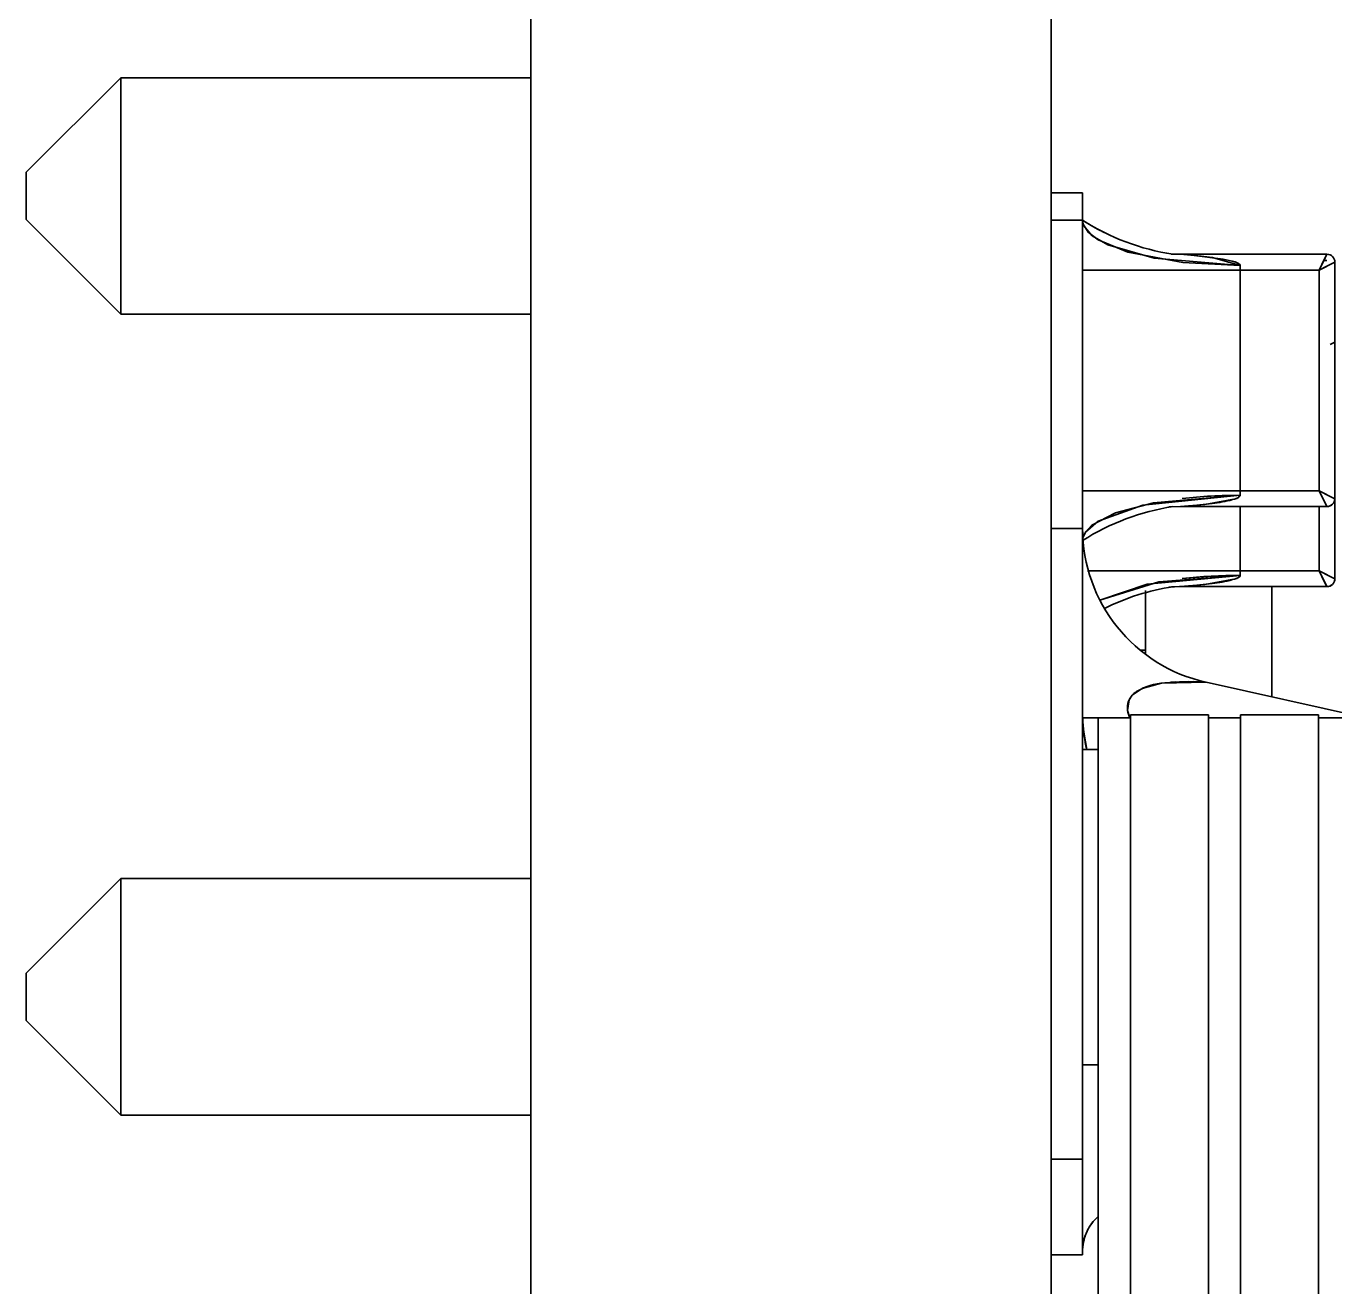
# Model space of a CAD drawing. Extents: x 146 to 1134, y 78 to 926.
# Drawn here: x 701.447 to 705.597, y 345.308 to 349.306 of the extents above; entities that cross this region are included whole.
import ezdxf

# ---------------------------------------------------------------- set-up
doc = ezdxf.new("R2010")
doc.units = 0

msp = doc.modelspace()

# ---------------------------------------------------------------- linework, layer by layer
at = {"color": 7, "lineweight": 35}
for p, q in [((703.0466, 371.6772), (703.0466, 318.3372)), ((703.0466, 318.3372), (703.0466, 371.6772)), ((704.6967, 318.3372), (704.6967, 371.6772)), ((704.6967, 318.3372), (704.6967, 371.6772))]:
    msp.add_line(p, q, dxfattribs=at)
at = {"color": 7, "lineweight": 35, "ltscale": 0.020635}
msp.add_line((703.0466, 349.1422), (703.0466, 349.9676), dxfattribs=at)
at = {"color": 7, "lineweight": 35, "ltscale": 0.010607}
for p, q in [((701.7466, 349.1422), (701.4467, 348.8422)), ((701.4467, 348.8422), (701.7466, 349.1422)), ((701.7466, 349.1422), (701.4467, 348.8422)), ((701.7466, 349.1422), (701.4467, 348.8422)), ((701.4467, 348.8422), (701.7466, 349.1422))]:
    msp.add_line(p, q, dxfattribs=at)
at = {"color": 7, "lineweight": 35, "ltscale": 0.032501}
for p, q in [((701.7466, 349.1422), (703.0467, 349.1422)), ((703.0467, 349.1422), (701.7466, 349.1422)), ((701.7466, 348.3922), (703.0467, 348.3922)), ((701.7466, 348.3922), (703.0467, 348.3922)), ((703.0467, 348.3922), (701.7466, 348.3922)), ((701.7466, 346.6022), (703.0467, 346.6022)), ((703.0467, 346.6022), (701.7466, 346.6022)), ((701.7466, 345.8522), (703.0467, 345.8522)), ((701.7466, 345.8522), (703.0467, 345.8522)), ((703.0467, 345.8522), (701.7466, 345.8522))]:
    msp.add_line(p, q, dxfattribs=at)
at = {"color": 7, "lineweight": 35, "ltscale": 0.01875}
for p, q in [((701.7466, 349.1422), (701.7466, 348.3922)), ((701.7466, 349.1422), (701.7466, 348.3922)), ((705.5966, 348.5572), (705.5966, 347.8072)), ((705.5966, 347.8072), (705.5966, 348.5572)), ((705.5966, 347.8072), (705.5966, 348.5572)), ((701.7466, 346.6022), (701.7466, 345.8522)), ((701.7466, 346.6022), (701.7466, 345.8522))]:
    msp.add_line(p, q, dxfattribs=at)
at = {"color": 7, "lineweight": 35, "ltscale": 0.00062561}
for p, q in [((703.0466, 349.1672), (703.0466, 349.1422)), ((703.0466, 349.1672), (703.0466, 349.1422)), ((705.2966, 347.5282), (705.2716, 347.5282)), ((705.2716, 347.5282), (705.2966, 347.5282)), ((703.0466, 346.6272), (703.0466, 346.6021)), ((703.0466, 346.6272), (703.0466, 346.6021))]:
    msp.add_line(p, q, dxfattribs=at)
at = {"color": 7, "lineweight": 35, "ltscale": 0.00375}
for p, q in [((701.4467, 348.6922), (701.4467, 348.8422)), ((701.4467, 348.6922), (701.4467, 348.8422)), ((701.4467, 348.8422), (701.4467, 348.6922)), ((701.4467, 348.8422), (701.4467, 348.6922)), ((701.4467, 348.6922), (701.4467, 348.8422))]:
    msp.add_line(p, q, dxfattribs=at)
at = {"color": 7, "lineweight": 35, "ltscale": 0.002499}
for p, q in [((704.6967, 348.7772), (704.7966, 348.7772)), ((704.7966, 348.7772), (704.6967, 348.7772)), ((704.7966, 348.6902), (704.6967, 348.6902)), ((704.6967, 348.6902), (704.7966, 348.6902)), ((704.7966, 347.7122), (704.6967, 347.7122)), ((704.6967, 347.7122), (704.7966, 347.7122)), ((704.7966, 345.7122), (704.6967, 345.7122)), ((704.6967, 345.7122), (704.7966, 345.7122)), ((704.6967, 345.7122), (704.7966, 345.7122)), ((704.6967, 345.4087), (704.7966, 345.4087)), ((704.6967, 345.4087), (704.7966, 345.4087)), ((704.7966, 345.4087), (704.6967, 345.4087))]:
    msp.add_line(p, q, dxfattribs=at)
at = {"color": 7, "lineweight": 35, "ltscale": 0.002174}
msp.add_line((704.7966, 348.7772), (704.7966, 348.6902), dxfattribs=at)
msp.add_line((704.7966, 348.7772), (704.7966, 348.6902), dxfattribs=at)
at = {"color": 7, "lineweight": 35, "ltscale": 0.010606}
for p, q in [((701.7466, 348.3922), (701.4467, 348.6922)), ((701.4467, 348.6922), (701.7466, 348.3922)), ((701.4467, 348.6922), (701.7466, 348.3922)), ((701.4467, 348.6922), (701.7466, 348.3922)), ((701.7466, 348.3922), (701.4467, 348.6922)), ((701.7466, 346.6022), (701.4467, 346.3022)), ((701.4467, 346.3022), (701.7466, 346.6022)), ((701.7466, 346.6022), (701.4467, 346.3022)), ((701.7466, 346.6022), (701.4467, 346.3022)), ((701.4467, 346.3022), (701.7466, 346.6022)), ((701.7466, 345.8522), (701.4467, 346.1522)), ((701.4467, 346.1522), (701.7466, 345.8522)), ((701.4467, 346.1522), (701.7466, 345.8522)), ((701.4467, 346.1522), (701.7466, 345.8522)), ((701.7466, 345.8522), (701.4467, 346.1522))]:
    msp.add_line(p, q, dxfattribs=at)
at = {"color": 7, "lineweight": 35, "ltscale": 0.024451}
msp.add_line((704.7966, 348.6902), (704.7966, 347.7122), dxfattribs=at)
at = {"color": 7, "lineweight": 35, "ltscale": 0.024423}
msp.add_line((704.7966, 348.6902), (704.7966, 347.7133), dxfattribs=at)
at = {"color": 7, "lineweight": 35, "ltscale": 0.000722057}
msp.add_line((705.107, 348.5822), (705.0781, 348.583), dxfattribs=at)
at = {"color": 7, "lineweight": 35, "ltscale": 0.000720532}
msp.add_line((705.0782, 348.583), (705.107, 348.5822), dxfattribs=at)
at = {"color": 7, "lineweight": 35, "ltscale": 0.011617}
for p, q in [((705.5717, 348.5822), (705.107, 348.5822)), ((705.107, 348.5822), (705.5717, 348.5822)), ((705.5717, 347.7822), (705.107, 347.7822)), ((705.107, 347.7822), (705.5717, 347.7822)), ((705.107, 347.7822), (705.5717, 347.7822)), ((705.5717, 347.7822), (705.107, 347.7822)), ((705.107, 347.7822), (705.5717, 347.7822)), ((705.5717, 347.5282), (705.107, 347.5282)), ((705.107, 347.5282), (705.5717, 347.5282)), ((705.5717, 347.5282), (705.107, 347.5282)), ((705.107, 347.5282), (705.5717, 347.5282)), ((705.5717, 347.5282), (705.107, 347.5282)), ((705.107, 347.5282), (705.5717, 347.5282)), ((705.107, 347.5282), (705.5717, 347.5282)), ((705.5717, 347.5282), (705.107, 347.5282)), ((705.107, 347.5282), (705.5717, 347.5282))]:
    msp.add_line(p, q, dxfattribs=at)
at = {"color": 7, "lineweight": 35, "ltscale": 0.000821782}
msp.add_line((705.107, 348.5822), (705.1398, 348.5797), dxfattribs=at)
at = {"color": 7, "lineweight": 35, "ltscale": 0.000823157}
msp.add_line((705.1398, 348.5797), (705.1725, 348.5765), dxfattribs=at)
at = {"color": 7, "lineweight": 35, "ltscale": 0.0009048}
msp.add_line((705.1725, 348.5765), (705.2085, 348.5723), dxfattribs=at)
at = {"color": 7, "lineweight": 35, "ltscale": 0.002296}
msp.add_line((705.2085, 348.5723), (705.2966, 348.5465), dxfattribs=at)
at = {"color": 7, "lineweight": 35, "ltscale": 0.0003081}
msp.add_line((705.2831, 348.557), (705.2714, 348.5609), dxfattribs=at)
at = {"color": 7, "lineweight": 35, "ltscale": 0.001398}
for p, q in [((705.5717, 348.5822), (705.5466, 348.5322)), ((705.5466, 348.5322), (705.5966, 348.5572)), ((705.5466, 347.8322), (705.5717, 347.7822)), ((705.5466, 347.5782), (705.5717, 347.5282)), ((705.5966, 347.5532), (705.5466, 347.5782))]:
    msp.add_line(p, q, dxfattribs=at)
at = {"color": 7, "lineweight": 35, "ltscale": 0.001065}
for p, q in [((705.5466, 348.5322), (705.5657, 348.5703)), ((705.5466, 347.5782), (705.5657, 347.5401))]:
    msp.add_line(p, q, dxfattribs=at)
at = {"color": 7, "lineweight": 35, "ltscale": 0.000992883}
msp.add_line((705.5466, 348.5322), (705.5644, 348.5677), dxfattribs=at)
at = {"color": 7, "lineweight": 35, "ltscale": 0.000988789}
for p, q in [((705.5466, 348.5322), (705.5643, 348.5675)), ((705.5643, 347.5428), (705.5466, 347.5782))]:
    msp.add_line(p, q, dxfattribs=at)
at = {"color": 7, "lineweight": 35, "ltscale": 0.000841392}
msp.add_line((705.5617, 348.5623), (705.5466, 348.5322), dxfattribs=at)
at = {"color": 7, "lineweight": 35, "ltscale": 0.00025177}
msp.add_line((705.5717, 348.5622), (705.5616, 348.5622), dxfattribs=at)
msp.add_line((705.5717, 348.5622), (705.5616, 348.5622), dxfattribs=at)
msp.add_line((705.5717, 348.5622), (705.5616, 348.5622), dxfattribs=at)
at = {"color": 7, "lineweight": 35, "ltscale": 0.000408754}
msp.add_line((705.5643, 348.5675), (705.5717, 348.5822), dxfattribs=at)
at = {"color": 7, "lineweight": 35, "ltscale": 0.000153775}
for p, q in [((705.5778, 348.5814), (705.5717, 348.5822)), ((705.5778, 347.7829), (705.5717, 347.7822)), ((705.5778, 347.5289), (705.5717, 347.5282)), ((705.5778, 347.5289), (705.5717, 347.5282))]:
    msp.add_line(p, q, dxfattribs=at)
at = {"color": 7, "lineweight": 35, "ltscale": 0.000113419}
for p, q in [((705.5966, 348.5572), (705.5962, 348.5617)), ((705.5966, 348.5572), (705.5962, 348.5617)), ((705.5717, 347.7822), (705.5762, 347.7826)), ((705.5717, 347.5282), (705.5762, 347.5286)), ((705.5717, 347.5282), (705.5762, 347.5286))]:
    msp.add_line(p, q, dxfattribs=at)
at = {"color": 7, "lineweight": 35, "ltscale": 0.0125}
for p, q in [((704.7966, 348.5322), (705.2966, 348.5322)), ((705.2966, 348.5322), (704.7966, 348.5322)), ((704.7966, 347.8322), (705.2966, 347.8322)), ((705.2966, 347.8322), (704.7966, 347.8322))]:
    msp.add_line(p, q, dxfattribs=at)
at = {"color": 7, "lineweight": 35, "ltscale": 0.000359344}
for p, q in [((705.2966, 348.5465), (705.2966, 348.5322)), ((705.2966, 348.5465), (705.2966, 348.5322)), ((705.2966, 347.5782), (705.2966, 347.5638)), ((705.2966, 347.5782), (705.2966, 347.5638))]:
    msp.add_line(p, q, dxfattribs=at)
at = {"color": 7, "lineweight": 35, "ltscale": 0.0175}
for p, q in [((705.2966, 347.8322), (705.2966, 348.5322)), ((705.2966, 347.8322), (705.2966, 348.5322)), ((705.5466, 348.5322), (705.5466, 347.8322)), ((705.5466, 347.8322), (705.5466, 348.5322))]:
    msp.add_line(p, q, dxfattribs=at)
at = {"color": 7, "lineweight": 35, "ltscale": 0.00625}
for p, q in [((705.2966, 348.5322), (705.5466, 348.5322)), ((705.2966, 348.5322), (705.5466, 348.5322)), ((705.5466, 347.8322), (705.2966, 347.8322)), ((705.5466, 347.8322), (705.2966, 347.8322)), ((705.5466, 347.5782), (705.2966, 347.5782)), ((705.5466, 347.5782), (705.2966, 347.5782))]:
    msp.add_line(p, q, dxfattribs=at)
at = {"color": 7, "lineweight": 35, "ltscale": 0.000988106}
for p, q in [((705.582, 348.5499), (705.5466, 348.5322)), ((705.5643, 347.7968), (705.5466, 347.8322)), ((705.5466, 347.5782), (705.582, 347.5605))]:
    msp.add_line(p, q, dxfattribs=at)
at = {"color": 7, "lineweight": 35, "ltscale": 0.000701501}
for p, q in [((705.5717, 348.5447), (705.5466, 348.5322)), ((705.5466, 348.5322), (705.5717, 348.5447)), ((705.5717, 348.5447), (705.5466, 348.5322))]:
    msp.add_line(p, q, dxfattribs=at)
at = {"color": 7, "lineweight": 35, "ltscale": 0.000409436}
for p, q in [((705.5966, 348.5572), (705.582, 348.5499)), ((705.5717, 347.7822), (705.5643, 347.7968)), ((705.5717, 347.5282), (705.5643, 347.5428)), ((705.582, 347.5605), (705.5966, 347.5532))]:
    msp.add_line(p, q, dxfattribs=at)
at = {"color": 7, "lineweight": 35, "ltscale": 0.0325}
for p, q in [((703.0466, 348.3922), (701.7466, 348.3922)), ((703.0466, 348.3922), (701.7466, 348.3922)), ((703.0466, 345.8522), (701.7466, 345.8522)), ((703.0466, 345.8522), (701.7466, 345.8522))]:
    msp.add_line(p, q, dxfattribs=at)
at = {"color": 7, "lineweight": 35, "ltscale": 0.04475}
msp.add_line((703.0466, 346.6022), (703.0466, 348.3922), dxfattribs=at)
at = {"color": 7, "lineweight": 35, "ltscale": 0.000624847}
for p, q in [((703.0466, 348.3922), (703.0466, 348.3672)), ((703.0466, 348.3922), (703.0466, 348.3672)), ((703.0466, 345.8522), (703.0466, 345.8272)), ((703.0466, 345.8522), (703.0466, 345.8272))]:
    msp.add_line(p, q, dxfattribs=at)
at = {"color": 7, "lineweight": 35, "ltscale": 0.000419672}
msp.add_line((705.5966, 348.3032), (705.5816, 348.2957), dxfattribs=at)
at = {"color": 7, "lineweight": 35, "ltscale": 0.00020021}
for p, q in [((705.2917, 347.8115), (705.2966, 347.8178)), ((705.2917, 347.5575), (705.2966, 347.5638))]:
    msp.add_line(p, q, dxfattribs=at)
at = {"color": 7, "lineweight": 35, "ltscale": 0.000358582}
msp.add_line((705.2966, 347.8322), (705.2966, 347.8178), dxfattribs=at)
msp.add_line((705.2966, 347.8322), (705.2966, 347.8178), dxfattribs=at)
at = {"color": 7, "lineweight": 35, "ltscale": 0.001397}
msp.add_line((705.5966, 347.8072), (705.5466, 347.8322), dxfattribs=at)
at = {"color": 7, "lineweight": 35, "ltscale": 0.000987765}
msp.add_line((705.5466, 347.8322), (705.582, 347.8145), dxfattribs=at)
at = {"color": 7, "lineweight": 35, "ltscale": 0.000840027}
msp.add_line((705.5616, 347.8021), (705.5466, 347.8322), dxfattribs=at)
at = {"color": 7, "lineweight": 35, "ltscale": 0.000409096}
msp.add_line((705.582, 347.8145), (705.5966, 347.8072), dxfattribs=at)
at = {"color": 7, "lineweight": 35, "ltscale": 0.000920717}
msp.add_line((705.107, 347.7822), (705.0702, 347.7808), dxfattribs=at)
at = {"color": 7, "lineweight": 35, "ltscale": 0.000718984}
for p, q in [((705.0782, 347.7813), (705.107, 347.7822)), ((705.0782, 347.5273), (705.107, 347.5282))]:
    msp.add_line(p, q, dxfattribs=at)
at = {"color": 7, "lineweight": 35, "ltscale": 0.000838576}
for p, q in [((705.1404, 347.7847), (705.107, 347.7822)), ((705.1404, 347.5307), (705.107, 347.5282))]:
    msp.add_line(p, q, dxfattribs=at)
at = {"color": 7, "lineweight": 35, "ltscale": 0.001698}
for p, q in [((705.2079, 347.7921), (705.1404, 347.7847)), ((705.2079, 347.5381), (705.1404, 347.5307))]:
    msp.add_line(p, q, dxfattribs=at)
at = {"color": 7, "lineweight": 35, "ltscale": 0.005099}
for p, q in [((705.2966, 347.5782), (705.2966, 347.7822)), ((705.2966, 347.5782), (705.2966, 347.7822)), ((705.5466, 347.7822), (705.5466, 347.5782)), ((705.5466, 347.5782), (705.5466, 347.7822))]:
    msp.add_line(p, q, dxfattribs=at)
at = {"color": 7, "lineweight": 35, "ltscale": 0.000152925}
msp.add_line((705.5959, 347.8011), (705.5966, 347.8072), dxfattribs=at)
at = {"color": 7, "lineweight": 35, "ltscale": 0.000114179}
for p, q in [((705.5966, 347.8072), (705.5962, 347.8026)), ((705.5966, 347.5532), (705.5962, 347.5486))]:
    msp.add_line(p, q, dxfattribs=at)
at = {"color": 7, "lineweight": 35, "ltscale": 0.006351}
msp.add_line((705.5966, 347.5532), (705.5966, 347.8072), dxfattribs=at)
msp.add_line((705.5966, 347.5532), (705.5966, 347.8072), dxfattribs=at)
at = {"color": 7, "lineweight": 35, "ltscale": 0.05}
msp.add_line((704.7966, 347.7122), (704.7966, 345.7122), dxfattribs=at)
msp.add_line((704.7966, 347.7122), (704.7966, 345.7122), dxfattribs=at)
at = {"color": 7, "lineweight": 35, "ltscale": 0.012109}
msp.add_line((705.2966, 347.5782), (704.8123, 347.5782), dxfattribs=at)
at = {"color": 7, "lineweight": 35, "ltscale": 0.012048}
msp.add_line((704.8147, 347.5782), (705.2966, 347.5782), dxfattribs=at)
at = {"color": 7, "lineweight": 35, "ltscale": 0.000719244}
msp.add_line((705.5466, 347.5782), (705.5724, 347.5654), dxfattribs=at)
at = {"color": 7, "lineweight": 35, "ltscale": 0.000840709}
msp.add_line((705.5616, 347.5481), (705.5466, 347.5782), dxfattribs=at)
msp.add_line((705.5616, 347.5481), (705.5466, 347.5782), dxfattribs=at)
at = {"color": 7, "lineweight": 35, "ltscale": 0.000920745}
msp.add_line((705.107, 347.5282), (705.0702, 347.5268), dxfattribs=at)
at = {"color": 7, "lineweight": 35, "ltscale": 0.004175}
msp.add_line((705.2716, 347.5282), (705.1046, 347.5282), dxfattribs=at)
at = {"color": 7, "lineweight": 35, "ltscale": 0.004291}
msp.add_line((705.2766, 347.5282), (705.105, 347.5282), dxfattribs=at)
at = {"color": 7, "lineweight": 35, "ltscale": 0.004115}
msp.add_line((705.107, 347.5282), (705.2716, 347.5282), dxfattribs=at)
msp.add_line((705.107, 347.5282), (705.2716, 347.5282), dxfattribs=at)
msp.add_line((705.107, 347.5282), (705.2716, 347.5282), dxfattribs=at)
at = {"color": 7, "lineweight": 35, "ltscale": 0.00424}
msp.add_line((705.107, 347.5282), (705.2766, 347.5282), dxfattribs=at)
at = {"color": 7, "lineweight": 35, "ltscale": 0.002364}
msp.add_line((705.1126, 347.5537), (705.2068, 347.5615), dxfattribs=at)
at = {"color": 7, "lineweight": 35, "ltscale": 0.000750732}
for p, q in [((705.2716, 347.5282), (705.3016, 347.5282)), ((705.3016, 347.5282), (705.2716, 347.5282))]:
    msp.add_line(p, q, dxfattribs=at)
at = {"color": 7, "lineweight": 35, "ltscale": 0.000500488}
for p, q in [((705.2966, 347.5282), (705.2766, 347.5282)), ((705.2766, 347.5282), (705.2966, 347.5282))]:
    msp.add_line(p, q, dxfattribs=at)
at = {"color": 7, "lineweight": 35, "ltscale": 0.008733}
for p, q in [((705.3966, 347.5282), (705.3966, 347.1789)), ((705.3966, 347.1789), (705.3966, 347.5282)), ((705.3966, 347.1789), (705.3966, 347.5282)), ((705.3966, 347.5282), (705.3966, 347.1789))]:
    msp.add_line(p, q, dxfattribs=at)
at = {"color": 7, "lineweight": 35, "ltscale": 0.000153683}
msp.add_line((705.5959, 347.5471), (705.5966, 347.5532), dxfattribs=at)
at = {"color": 7, "lineweight": 35, "ltscale": 0.004718}
msp.add_line((704.9966, 347.3272), (704.9966, 347.5159), dxfattribs=at)
at = {"color": 7, "lineweight": 35, "ltscale": 0.004552}
msp.add_line((704.9966, 347.5093), (704.9966, 347.3272), dxfattribs=at)
at = {"color": 7, "lineweight": 35, "ltscale": 0.000444031}
for p, q in [((704.9789, 347.3272), (704.9966, 347.3272)), ((704.9789, 347.3272), (704.9966, 347.3272)), ((704.9966, 347.3272), (704.9789, 347.3272))]:
    msp.add_line(p, q, dxfattribs=at)
at = {"color": 7, "lineweight": 35, "ltscale": 0.000347137}
for p, q in [((704.9966, 347.3133), (704.9966, 347.3272)), ((704.9966, 347.3272), (704.9966, 347.3133)), ((704.9966, 347.3272), (704.9966, 347.3133))]:
    msp.add_line(p, q, dxfattribs=at)
at = {"color": 7, "lineweight": 35, "ltscale": 0.000463715}
msp.add_line((705.0046, 347.2126), (704.9872, 347.2061), dxfattribs=at)
at = {"color": 7, "lineweight": 35, "ltscale": 0.001216}
msp.add_line((705.1057, 347.2268), (705.0571, 347.2234), dxfattribs=at)
at = {"color": 7, "lineweight": 35, "ltscale": 0.00039621}
msp.add_line((705.0767, 347.2253), (705.0925, 347.2264), dxfattribs=at)
at = {"color": 7, "lineweight": 35, "ltscale": 0.000689792}
msp.add_line((705.1318, 347.2272), (705.1042, 347.2267), dxfattribs=at)
at = {"color": 7, "lineweight": 35, "ltscale": 0.001048}
msp.add_line((705.1476, 347.2269), (705.1057, 347.2268), dxfattribs=at)
at = {"color": 7, "lineweight": 35, "ltscale": 0.000749738}
msp.add_line((705.1476, 347.2269), (705.1776, 347.2258), dxfattribs=at)
at = {"color": 7, "lineweight": 35, "ltscale": 0.001016}
msp.add_line((705.1882, 347.2252), (705.1476, 347.2269), dxfattribs=at)
at = {"color": 7, "lineweight": 35, "ltscale": 0.013022}
msp.add_line((705.1882, 347.2252), (705.6967, 347.1122), dxfattribs=at)
at = {"color": 7, "lineweight": 35, "ltscale": 0.000183264}
msp.add_line((704.7975, 347.105), (704.7972, 347.1124), dxfattribs=at)
at = {"color": 7, "lineweight": 35, "ltscale": 0.000168782}
msp.add_line((704.7972, 347.1124), (704.7975, 347.1056), dxfattribs=at)
at = {"color": 7, "lineweight": 35, "ltscale": 0.001236}
msp.add_line((704.8466, 347.1122), (704.7972, 347.1122), dxfattribs=at)
msp.add_line((704.8466, 347.1122), (704.7972, 347.1122), dxfattribs=at)
at = {"color": 7, "lineweight": 35, "ltscale": 0.000337223}
msp.add_line((704.8293, 347.1122), (704.8428, 347.1122), dxfattribs=at)
at = {"color": 7, "lineweight": 35, "ltscale": 0.000346378}
msp.add_line((704.8428, 347.1122), (704.8567, 347.1122), dxfattribs=at)
at = {"color": 7, "lineweight": 35, "ltscale": 0.002542}
for p, q in [((704.9483, 347.1122), (704.8466, 347.1122)), ((704.8466, 347.1122), (704.9483, 347.1122)), ((705.2975, 347.1122), (705.1958, 347.1122)), ((705.1958, 347.1122), (705.2975, 347.1122))]:
    msp.add_line(p, q, dxfattribs=at)
at = {"color": 7, "lineweight": 35, "ltscale": 0.11375}
for p, q in [((704.8466, 342.5622), (704.8466, 347.1122)), ((704.8466, 347.1122), (704.8466, 342.5622)), ((704.9483, 347.1122), (704.9483, 342.5622)), ((705.2975, 347.1122), (705.2975, 342.5622))]:
    msp.add_line(p, q, dxfattribs=at)
at = {"color": 7, "lineweight": 35, "ltscale": 0.0025}
msp.add_line((704.8466, 347.0122), (704.8466, 347.1122), dxfattribs=at)
at = {"color": 7, "lineweight": 35, "ltscale": 0.114249}
for p, q in [((704.9483, 342.5522), (704.9483, 347.1222)), ((704.9483, 347.1222), (704.9483, 342.5522)), ((705.1958, 347.1222), (705.1958, 342.5522)), ((705.1958, 342.5522), (705.1958, 347.1222)), ((705.2975, 342.5522), (705.2975, 347.1222)), ((705.2975, 347.1222), (705.2975, 342.5522)), ((705.545, 347.1222), (705.545, 342.5522)), ((705.545, 342.5522), (705.545, 347.1222))]:
    msp.add_line(p, q, dxfattribs=at)
at = {"color": 7, "lineweight": 35, "ltscale": 0.006187}
for p, q in [((704.9483, 347.1222), (705.1958, 347.1222)), ((705.1958, 347.1222), (704.9483, 347.1222)), ((705.2975, 347.1222), (705.545, 347.1222)), ((705.545, 347.1222), (705.2975, 347.1222))]:
    msp.add_line(p, q, dxfattribs=at)
at = {"color": 7, "lineweight": 35, "ltscale": 0.002541}
for p, q in [((705.6466, 347.1122), (705.545, 347.1122)), ((705.545, 347.1122), (705.6466, 347.1122))]:
    msp.add_line(p, q, dxfattribs=at)
at = {"color": 7, "lineweight": 35, "ltscale": 0.000112245}
msp.add_line((704.7975, 347.1056), (704.7977, 347.1011), dxfattribs=at)
at = {"color": 7, "lineweight": 35, "ltscale": 0.000148969}
msp.add_line((704.7978, 347.0991), (704.7975, 347.105), dxfattribs=at)
at = {"color": 7, "lineweight": 35, "ltscale": 0.001392}
msp.add_line((704.8098, 347.0122), (704.8005, 347.0671), dxfattribs=at)
at = {"color": 7, "lineweight": 35, "ltscale": 0.001253}
msp.add_line((704.8011, 347.0615), (704.8098, 347.0122), dxfattribs=at)
at = {"color": 7, "lineweight": 35, "ltscale": 0.00125}
for p, q in [((704.8466, 347.0122), (704.7966, 347.0122)), ((704.7966, 347.0122), (704.8466, 347.0122)), ((704.8466, 346.0122), (704.7966, 346.0122)), ((704.8466, 346.0122), (704.7966, 346.0122)), ((704.7966, 346.0122), (704.8466, 346.0122))]:
    msp.add_line(p, q, dxfattribs=at)
at = {"color": 7, "lineweight": 35, "ltscale": 0.025}
msp.add_line((704.8466, 346.0122), (704.8466, 347.0122), dxfattribs=at)
at = {"color": 7, "lineweight": 35, "ltscale": 0.003751}
for p, q in [((701.4467, 346.1522), (701.4467, 346.3022)), ((701.4467, 346.1522), (701.4467, 346.3022)), ((701.4467, 346.3022), (701.4467, 346.1522)), ((701.4467, 346.3022), (701.4467, 346.1522)), ((701.4467, 346.1522), (701.4467, 346.3022))]:
    msp.add_line(p, q, dxfattribs=at)
at = {"color": 7, "lineweight": 35, "ltscale": 0.05875}
msp.add_line((704.8466, 346.0122), (704.8466, 343.6622), dxfattribs=at)
at = {"color": 7, "lineweight": 35, "ltscale": 0.023824}
msp.add_line((703.0466, 344.8992), (703.0466, 345.8522), dxfattribs=at)
at = {"color": 7, "lineweight": 35, "ltscale": 0.007587}
msp.add_line((704.7966, 345.7122), (704.7966, 345.4087), dxfattribs=at)
msp.add_line((704.7966, 345.7122), (704.7966, 345.4087), dxfattribs=at)
at = {"color": 7, "lineweight": 35, "ltscale": 0.000589254}
msp.add_line((704.8304, 345.5145), (704.8467, 345.5316), dxfattribs=at)
at = {"color": 7, "lineweight": 35, "ltscale": 0.000587648}
msp.add_line((704.8305, 345.5146), (704.8467, 345.5316), dxfattribs=at)
at = {"color": 7, "lineweight": 35}
for points in [[(704.7966, 348.6902), (704.7999, 348.674), (704.8267, 348.6411), (704.8765, 348.6123), (705.0235, 348.5699), (705.2966, 348.5465)], [(705.2966, 348.5465), (705.115, 348.5563), (704.9407, 348.5893), (704.8462, 348.6279), (704.8144, 348.6523), (704.7986, 348.6776), (704.7966, 348.6902)], [(705.107, 348.5822), (705.1511, 348.5786), (705.2425, 348.5671), (705.2803, 348.5581), (705.2911, 348.5533), (705.2946, 348.5506), (705.2964, 348.5479), (705.2966, 348.5465)], [(704.7975, 347.6829), (704.8057, 347.7014), (704.8458, 347.7363), (704.9876, 347.7871), (705.2966, 347.8178)], [(705.2966, 347.8178), (705.0214, 347.7941), (704.9013, 347.7621), (704.8266, 347.7231), (704.8057, 347.7014), (704.7977, 347.6837)], [(705.2966, 347.8178), (705.2964, 347.8165), (705.2947, 347.8138), (705.2914, 347.8113), (705.2812, 347.8066), (705.1841, 347.7891), (705.107, 347.7822)], [(704.8515, 347.4856), (705.0381, 347.5431), (705.2966, 347.5638)], [(705.2966, 347.5638), (705.0012, 347.536), (704.8515, 347.4856)], [(705.2966, 347.5638), (705.2964, 347.5625), (705.2947, 347.5598), (705.2914, 347.5573), (705.2812, 347.5526), (705.1841, 347.5351), (705.107, 347.5282)], [(704.9468, 347.1118), (704.9397, 347.1352), (704.9441, 347.1689), (704.9543, 347.1838), (704.9855, 347.2053), (705.0466, 347.2221), (705.1882, 347.2251)]]:
    msp.add_lwpolyline(points, dxfattribs=at)
for centre, radius, start, end in [((705.1536, 349.2463), 0.6609, 237.3035, 244.8466), ((705.1979, 349.3219), 0.7485, 237.5718, 261.1595), ((705.1536, 349.2463), 0.6609, 237.3035, 244.8466), ((705.5717, 348.5572), 0.025, 360, 90), ((705.5717, 348.5572), 0.025, 0, 90), ((705.294, 346.1748), 1.643, 89.9079, 96.3391), ((705.2704, 347.8383), 0.0339, 271.4495, 321.9832), ((705.198, 347.0423), 0.7487, 98.8031, 122.421), ((705.1512, 348.2956), 0.5066, 276.433, 283.7234), ((705.5717, 347.8072), 0.025, 270, 360), ((705.5717, 347.8072), 0.025, 270, 360), ((705.5717, 347.8072), 0.025, 270, 314.9043), ((705.2966, 347.7132), 0.5, 179.9975, 257.4703), ((705.294, 345.9208), 1.643, 89.9079, 96.3391), ((705.1973, 346.7926), 0.7443, 98.8051, 116.4317), ((705.1512, 348.0416), 0.5066, 276.433, 283.7234), ((705.2704, 347.5843), 0.0339, 271.4495, 321.9832), ((705.5717, 347.5532), 0.025, 270, 360), ((705.5717, 347.5532), 0.025, 270, 360), ((705.5717, 347.5532), 0.025, 270, 315.4553), ((705.5717, 347.5532), 0.025, 270, 314.9042), ((705.5717, 347.5532), 0.025, 270, 314.6259), ((705.0019, 347.1403), 0.0645, 121.7688, 158.138), ((705.0708, 347.0203), 0.2033, 93.86, 120.4662), ((705.0098, 347.1446), 0.0709, 164.7769, 207.6549), ((705.012, 347.1448), 0.0729, 164.3628, 206.4891), ((705.3347, 347.1284), 0.5377, 181.7282, 192.483), ((705.3055, 347.1243), 0.5083, 182.8449, 192.7464), ((704.9483, 345.4189), 0.1518, 140.8909, 160.7471), ((704.9467, 345.4197), 0.15, 140.7674, 160.8249), ((704.9482, 345.4187), 0.1519, 135.224, 157.3927), ((704.9472, 345.4195), 0.1506, 157.526, 179.9476), ((704.947, 345.4196), 0.1503, 160.8468, 179.9719), ((704.9467, 345.4197), 0.15, 160.8249, 180)]:
    msp.add_arc(centre, radius, start, end, dxfattribs=at)

doc.saveas('drawing.dxf')
